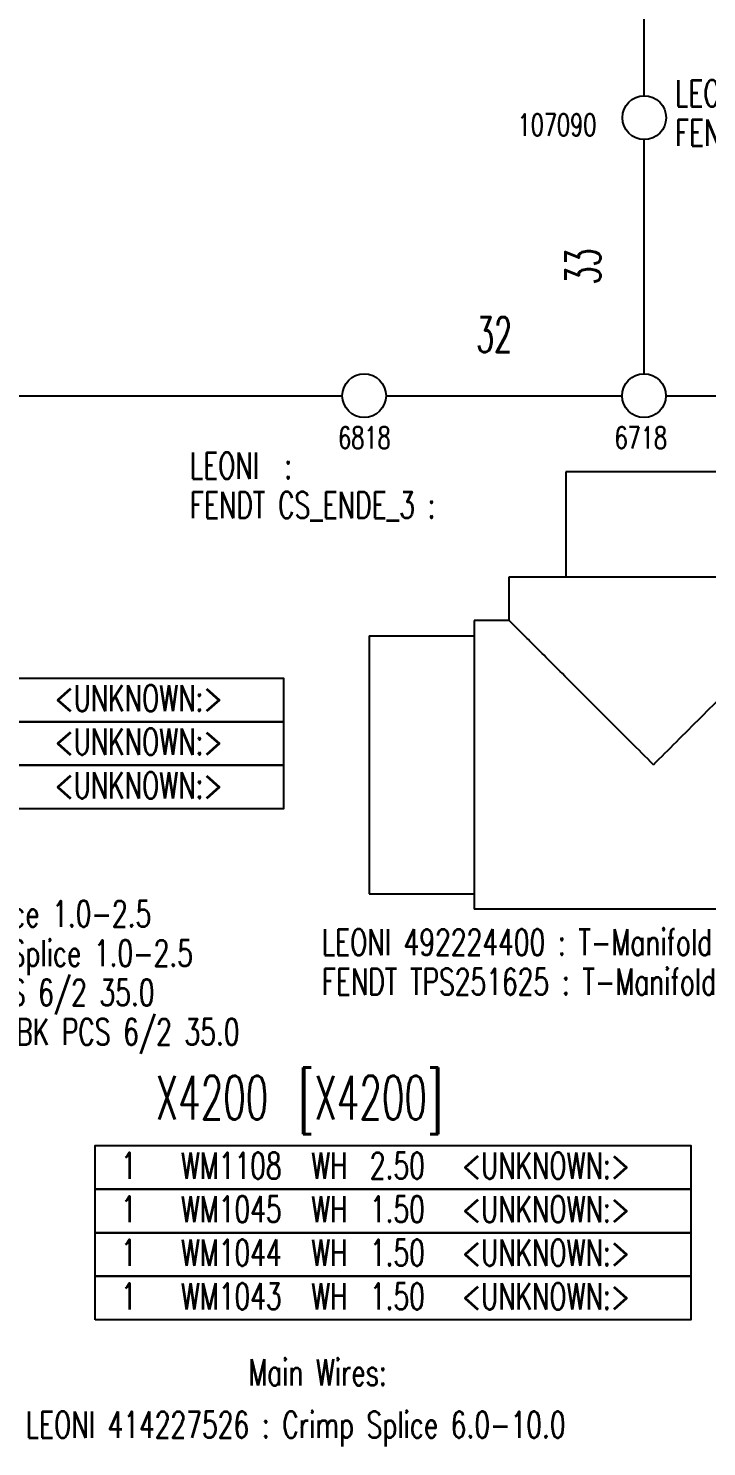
# Model space of a CAD drawing. Header units: millimetres. Extents: x -1 to 4489, y 0 to 1364.
# Drawn here: x 1384.9 to 1462.5, y 749.8 to 912 of the extents above; entities that cross this region are included whole.
import ezdxf

# ---------------------------------------------------------------- set-up
doc = ezdxf.new("R2010")
doc.units = ezdxf.units.MM
doc.layers.add('A_ACHSEN', color=7, linetype='Continuous')
doc.styles.add('HS-BUNDLE-DIMENSION', font='ROMANS.SHX', dxfattribs={"width": 0.6, "height": 4})
doc.styles.add('HS-COMP-DESCRIPTION', font='ROMANS.SHX', dxfattribs={"width": 0.6, "height": 5})
doc.styles.add('HS-NODE', font='ROMANS.SHX', dxfattribs={"width": 0.7, "height": 2.5})
doc.styles.add('HS-PART-NO', font='ROMANS.SHX', dxfattribs={"width": 0.7, "height": 3})
doc.styles.add('HS-WIRE', font='ROMANS.SHX', dxfattribs={"width": 0.7, "height": 3})
doc.linetypes.add('NW_11_FHW_OPEN', pattern='A,0.0001,["=",Standard,S=0.4,R=0,X=0,Y=-0.2],-0.0001,["[]",Standard,S=0.3,R=0,X=-0.05,Y=-0.15],-0.2', length=0.2002)
doc.linetypes.add('NW_19_FHW_OPEN', pattern='A,0.0001,["=",Standard,S=0.4,R=0,X=0,Y=-0.2],-0.0001,["[]",Standard,S=0.3,R=0,X=-0.05,Y=-0.15],-0.2', length=0.2002)

# ---------------------------------------------------------------- blocks, each defined once
blk = doc.blocks.new('A$C15CE198F')
at = {"layer": 'A_ACHSEN', "color": 7, "linetype": 'Continuous'}
for p, q in [((22.50000009288652, 50.00000007152612), (22.50000009288652, 38.00000007152612)), ((42.49972752218702, 50.00000007152612), (22.5002726634869, 50.00000007152612)), ((42.50000009288652, 50.00000007152612), (42.50000009288652, 38.00000007152612)), ((16.00000009288652, 32.99717956702618), (16.00000009288652, 38.00000007152612)), ((16.00028848988705, 38.00000007152612), (48.99971169578686, 38.00000007152612)), ((49.00000009288652, 32.99776138052623), (49.00000009288652, 38.00000007152612)), ((16.00282059738703, 33.00000007152612), (12.00000009288652, 33.00000007152612)), ((12.00000009288652, 32.99971167442622), (12.00000009288652, 0.000288468626237659)), ((53.00000009288652, 33.00000007152612), (48.99776140178693, 33.00000007152612)), ((53.00000009288652, 32.99971167442622), (53.00000009288652, 0.000288468626237659)), ((9.288652336181258e-08, 31.25000007152612), (9.288652336181258e-08, 1.750000071526117)), ((9.288652336181258e-08, 31.25000007152612), (12.00000009288652, 31.25000007152612)), ((65.00000009288652, 31.25000007152612), (53.00000009288652, 31.25000007152612)), ((65.00000009288652, 1.750000071526117), (65.00000009288652, 31.25000007152612)), ((9.288652336181258e-08, 1.750000071526117), (12.00000009288652, 1.750000071526117)), ((65.00000009288652, 1.750000071526117), (53.00000009288652, 1.750000071526117)), ((53.00000009288652, 7.152611658511887e-08), (12.00000009288652, 7.152611658511887e-08))]:
    blk.add_line(p, q, dxfattribs=at)
at = {"layer": 'A_ACHSEN', "color": 7, "linetype": 'Continuous', "start_tangent": (-0.7112287267974332, 0.7029606661671066)}
blk.add_spline([(32.50000009288652, 16.50000007152612), (29.86402833908716, 19.13597182522624), (27.0460111604869, 21.9539890039262), (24.36094484288679, 24.63905532152619), (22.08445496098676, 26.91554520342611), (20.17982880078699, 28.82017136362622), (18.63692309138679, 30.36307707302619), (17.4617416965869, 31.5382584678262), (16.64069871858675, 32.35930144582623), (16.15540005218674, 32.84460011222625), (16.0000513625867, 32.99994880182616), (16.0000209665871, 32.99997919782622)], degree=3, dxfattribs=at)
at = {"layer": 'A_ACHSEN', "color": 7, "linetype": 'Continuous', "start_tangent": (0.7112154275717807, 0.7029741215605944), "end_tangent": (-0.7071067811865476, 0.7071067811865476)}
blk.add_spline([(32.50000009288652, 16.50000007152612), (35.13412777928698, 19.13412775792612), (37.94875933768691, 21.94875931632627), (40.63091486018703, 24.63091483882629), (42.90644604248683, 26.9064460211262), (44.81183989928678, 28.81183987792615), (46.35665492698655, 30.35665490562614), (47.53394334968681, 31.53394332842622), (48.35669170748707, 32.35669168612621), (48.84337298408701, 32.84337296272626), (48.99998707238666, 32.99998705102625)], degree=3, dxfattribs=at)

msp = doc.modelspace()

# ---------------------------------------------------------------- linework, layer by layer
at = {"color": 7, "linetype": 'NW_11_FHW_OPEN', "ltscale": 8}
msp.add_lwpolyline([(1455.336959, 904.254062), (1455.336959, 989.362622)], dxfattribs=at)
at = {"color": 7, "ltscale": 8}
for points in [[(1455.31561917263, 872.459994336666), (1455.335137827369, 899.254062663334)], [(1425.813798, 869.959995), (1452.813798, 869.959995)], [(1457.813798, 869.959995), (1489.670062, 869.959995)]]:
    msp.add_lwpolyline(points, dxfattribs=at)
at = {"color": 7, "linetype": 'NW_19_FHW_OPEN', "ltscale": 8}
msp.add_lwpolyline([(1317.813798, 869.959995), (1420.813798, 869.959995)], dxfattribs=at)
at = {"color": 7, "linetype": 'Continuous'}
for points in [[(1345.980026, 832.673675), (1345.980026, 837.653675), (1414.080026, 837.653675), (1414.080026, 832.673675), (1345.980026, 832.673675)], [(1345.980026, 827.693675), (1345.980026, 832.673675), (1414.080026, 832.673675), (1414.080026, 827.693675), (1345.980026, 827.693675)], [(1345.980026, 822.713675), (1345.980026, 827.693675), (1414.080026, 827.693675), (1414.080026, 822.713675), (1345.980026, 822.713675)], [(1392.561189, 779.2155849999999), (1392.561189, 784.1955849999999), (1460.661189, 784.1955849999999), (1460.661189, 779.2155849999999), (1392.561189, 779.2155849999999)], [(1392.561189, 774.235585), (1392.561189, 779.215585), (1460.661189, 779.215585), (1460.661189, 774.235585), (1392.561189, 774.235585)], [(1392.561189, 769.255585), (1392.561189, 774.235585), (1460.661189, 774.235585), (1460.661189, 769.255585), (1392.561189, 769.255585)], [(1392.561189, 764.275585), (1392.561189, 769.255585), (1460.661189, 769.255585), (1460.661189, 764.275585), (1392.561189, 764.275585)]]:
    msp.add_lwpolyline(points, dxfattribs=at)
for centre in [(1455.336959, 901.754062), (1423.313798, 869.959995), (1455.313798, 869.959995)]:
    msp.add_circle(centre, 2.5, dxfattribs=at)

# ---------------------------------------------------------------- block references
msp.add_blockref('A$C15CE198F', (1423.891604771457, 811.2603949509196))

# ---------------------------------------------------------------- texts
at = {"color": 200, "linetype": 'Continuous', "style": 'HS-PART-NO', "width": 0.7}
for s, p in [('LEONI  :', (1458.851674, 903.049128)), ('FENDT CS_ENDE_2 :', (1458.851674, 898.549128)), ('LEONI  :', (1403.379698, 860.459995)), ('FENDT CS_ENDE_3 :', (1403.379698, 855.959995)), ('LEONI 415001123 : Crimp Splice 1.0-2.5', (1339.030026, 809.213675)), ('FENDT EHQ-451-2.5 : Crimp Splice 1.0-2.5', (1339.030026, 804.713675)), ('LEONI 492224400 : T-Manifold ND25 16 25', (1418.463798, 805.9636664777536)), ('FENDT TPS251625 : T-Manifold ND25 16 25', (1418.463798, 801.4636664777536)), ('LEONI 491035900 : HSS BK PCS 6/2 35.0', (1337.430026, 800.213675)), ('FENDT ATUM-6/2-0-35 : HSS BK PCS 6/2 35.0', (1337.430026, 795.713675)), ('LEONI 414227526 : Crimp Splice 6.0-10.0', (1384.611189, 750.775585))]:
    msp.add_text(s, height=3, dxfattribs=at).set_placement(p)
at = {"color": 5, "linetype": 'Continuous'}
for s, height, style, width, p in [('107090', 2.5, 'HS-NODE', 0.7, (1440.865493, 899.69754)), ('6818', 2.5, 'HS-NODE', 0.7, (1420.340375, 863.909995)), ('6718', 2.5, 'HS-NODE', 0.7, (1451.94434, 863.909995)), (' <UNKNOWN:>  ', 3, 'HS-WIRE', 0.7, (1386.480025999999, 833.873675)), (' <UNKNOWN:>  ', 3, 'HS-WIRE', 0.7, (1386.480025999999, 828.893675)), (' <UNKNOWN:>  ', 3, 'HS-WIRE', 0.7, (1386.480025999999, 823.913675)), (' [X4200]', 5, 'HS-COMP-DESCRIPTION', 0.6, (1413.772180142857, 787.195585))]:
    msp.add_text(s, height=height, dxfattribs=dict(at, style=style, width=width)).set_placement(p)
at = {"color": 1, "linetype": 'Continuous', "ltscale": 8, "style": 'HS-BUNDLE-DIMENSION', "width": 0.6}
msp.add_text('33', height=4, rotation=89.95826179410864, dxfattribs=at).set_placement((1450.323063726668, 882.6812641452613))
msp.add_text('32', height=4, dxfattribs=at).set_placement((1436.113798, 874.959995))
at = {"color": 42, "linetype": 'Continuous', "style": 'HS-COMP-DESCRIPTION', "width": 0.6}
msp.add_text('X4200', height=5, dxfattribs=at).set_placement((1399.486465857143, 787.195585))
at = {"color": 7, "linetype": 'Continuous', "style": 'HS-WIRE', "width": 0.7}
for p in [(1394.061189, 780.415585), (1394.061189, 775.4355850000001), (1394.061189, 770.455585), (1394.061189, 765.475585)]:
    msp.add_text(' 1  ', height=3, dxfattribs=at).set_placement(p)
at = {"color": 92, "linetype": 'Continuous', "style": 'HS-WIRE', "width": 0.7}
for s, p in [('WM1108 ', (1402.361189, 780.415585)), ('WH ', (1417.261189, 780.415585)), ('2.50 ', (1423.961189, 780.415585)), (' <UNKNOWN:>  ', (1433.061189, 780.415585)), ('WM1045 ', (1402.361189, 775.4355850000001)), ('WH ', (1417.261189, 775.4355850000001)), ('1.50 ', (1423.961189, 775.4355850000001)), (' <UNKNOWN:>  ', (1433.061189, 775.4355850000001)), ('WM1044 ', (1402.361189, 770.455585)), ('WH ', (1417.261189, 770.455585)), ('1.50 ', (1423.961189, 770.455585)), (' <UNKNOWN:>  ', (1433.061189, 770.455585)), ('WM1043 ', (1402.361189, 765.475585)), ('WH ', (1417.261189, 765.475585)), ('1.50 ', (1423.961189, 765.475585)), (' <UNKNOWN:>  ', (1433.061189, 765.475585))]:
    msp.add_text(s, height=3, dxfattribs=at).set_placement(p)
at = {"color": 1, "linetype": 'Continuous', "style": 'HS-PART-NO', "width": 0.7}
msp.add_text('Main Wires: ', height=3, dxfattribs=at).set_placement((1410.061189, 756.775585))

doc.saveas('drawing.dxf')
